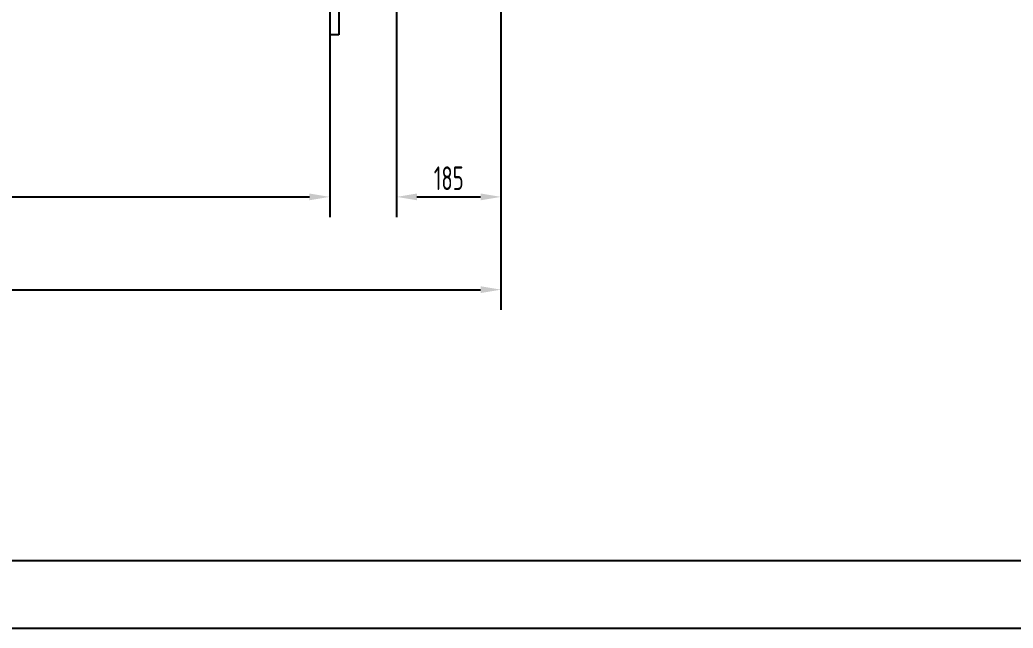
# Model space of a CAD drawing. Header units: millimetres. Extents: x 0 to 10092, y -1 to 7128.
# Drawn here: x 4886 to 6647, y 0 to 1078 of the extents above; entities that cross this region are included whole.
import ezdxf

# ---------------------------------------------------------------- set-up
doc = ezdxf.new("R2010")
doc.units = ezdxf.units.MM
doc.header["$LTSCALE"] = 120
for name, color, linetype in [('01', 7, 'Continuous'), ('02', 1, 'Continuous'), ('08', 1, 'Continuous')]:
    doc.layers.add(name, color=color, linetype=linetype)
doc.styles.get("Standard").update_dxf_attribs({"font": 'isocp', "width": 0.707, "bigfont": 'intecad.shx'})
doc.dimstyles.new('INTE', dxfattribs={"dimscale": 12, "dimtxt": 3.5, "dimasz": 3, "dimexe": 3, "dimexo": 0, "dimgap": 1, "dimtad": 1, "dimdec": 3, "dimdsep": 46, "dimtxsty": 'Standard', "dimcen": 0, "dimclrd": 1, "dimclre": 1, "dimclrt": 3, "dimaunit": 1, "dimadec": 0, "dimazin": 0, "dimtfac": 1, "dimtdec": 3, "dimtmove": 0, "dimatfit": 0, "dimfxl": 3, "dimarcsym": 0})

# ---------------------------------------------------------------- blocks, each defined once
blk = doc.blocks.new('*D105')
at = {"layer": '08', "color": 1, "lineweight": -2}
for p, q in [((1807.3, 1051.4), (1807.3, 728.1)), ((5435.3, 1053), (5435.3, 728.1)), ((1843.3, 764.1), (5399.3, 764.1))]:
    blk.add_line(p, q, dxfattribs=at)
at = {"layer": '08', "color": 1}
for points in [[(1843.3, 770.1), (1843.3, 758.1), (1807.3, 764.1)], [(5399.3, 770.1), (5399.3, 758.1), (5435.3, 764.1)]]:
    blk.add_solid(points, dxfattribs=at)
at = {"layer": 'Defpoints', "color": 0}
for p in [(1807.3, 1051.4), (5435.3, 1053), (5435.3, 764.1)]:
    blk.add_point(p, dxfattribs=at)
at = {"layer": '08', "color": 3, "insert": (3621.3, 797.1), "char_height": 42, "attachment_point": 5}
blk.add_mtext('3628', dxfattribs=at)
blk = doc.blocks.new('*D107')
at = {"layer": '08', "color": 1, "lineweight": -2}
for p, q in [((5738.8, 1239.9), (5738.8, 563.7)), ((1497.8, 999.3), (1497.8, 563.7)), ((1533.8, 599.7), (5702.8, 599.7))]:
    blk.add_line(p, q, dxfattribs=at)
at = {"layer": '08', "color": 1}
for points in [[(1533.8, 605.7), (1533.8, 593.7), (1497.8, 599.7)], [(5702.8, 605.7), (5702.8, 593.7), (5738.8, 599.7)]]:
    blk.add_solid(points, dxfattribs=at)
at = {"layer": 'Defpoints', "color": 0}
for p in [(5738.8, 1239.9), (1497.8, 999.3), (5738.8, 599.7)]:
    blk.add_point(p, dxfattribs=at)
at = {"layer": '08', "color": 3, "insert": (3618.3, 632.7), "char_height": 42, "attachment_point": 5}
blk.add_mtext('4241', dxfattribs=at)
blk = doc.blocks.new('*D113')
at = {"layer": '08', "color": 1, "lineweight": -2}
for p, q in [((5553.8, 1301.9), (5553.8, 728.1)), ((5738.8, 1051.1), (5738.8, 728.1)), ((5589.8, 764.1), (5702.8, 764.1))]:
    blk.add_line(p, q, dxfattribs=at)
at = {"layer": '08', "color": 1}
for points in [[(5589.8, 770.1), (5589.8, 758.1), (5553.8, 764.1)], [(5702.8, 770.1), (5702.8, 758.1), (5738.8, 764.1)]]:
    blk.add_solid(points, dxfattribs=at)
at = {"layer": 'Defpoints', "color": 0}
for p in [(5553.8, 1301.9), (5738.8, 1051.1), (5738.8, 764.1)]:
    blk.add_point(p, dxfattribs=at)
at = {"layer": '08', "color": 3, "insert": (5646.3, 797.1), "char_height": 42, "attachment_point": 5}
blk.add_mtext('185', dxfattribs=at)
blk = doc.blocks.new('*U200')
at = {"layer": '01'}
blk.add_lwpolyline([(25, 10), (831, 10)], dxfattribs=at)
at = {"layer": '02'}
blk.add_lwpolyline([(0, 0), (841, 0)], dxfattribs=at)

msp = doc.modelspace()

# ---------------------------------------------------------------- linework, layer by layer
at = {"layer": '01', "color": 7, "linetype": 'Continuous'}
for p, q in [((5435.3418, 1772.4099), (5435.3418, 1051.4099)), ((5451.3418, 1772.4099), (5451.3418, 1051.4099)), ((5451.3418, 1051.4099), (5435.3418, 1051.4099)), ((5451.3418, 1051.4099), (5439.3418, 1051.4099))]:
    msp.add_line(p, q, dxfattribs=at)

# ---------------------------------------------------------------- block references
at = {"layer": '01', "xscale": 12, "yscale": 12, "zscale": 12}
msp.add_blockref('*U200', (0, 0), dxfattribs=at)

# ---------------------------------------------------------------- dimensions: what is measured, and where the dimension line sits
at = {"layer": '08'}
for base, p1, p2, picture, middle in [((5738.8418, 764.1276), (5553.8418, 1301.9441), (5738.8418, 1051.0763), '*D113', (5646.3418, 797.1276)), ((5738.8418, 599.6593), (1497.8418, 999.2855), (5738.8418, 1239.9136), '*D107', (3618.3418, 632.6634)), ((5435.3418, 764.1276), (1807.3418, 1051.4099), (5435.3418, 1053.0254), '*D105', (3621.3418, 797.1318))]:
    dim = msp.add_linear_dim(base=base, p1=p1, p2=p2, dimstyle='INTE', dxfattribs=at)
    dim.commit()
    dim.dimension.update_dxf_attribs({"geometry": picture, "text_midpoint": middle})

doc.saveas('drawing.dxf')
